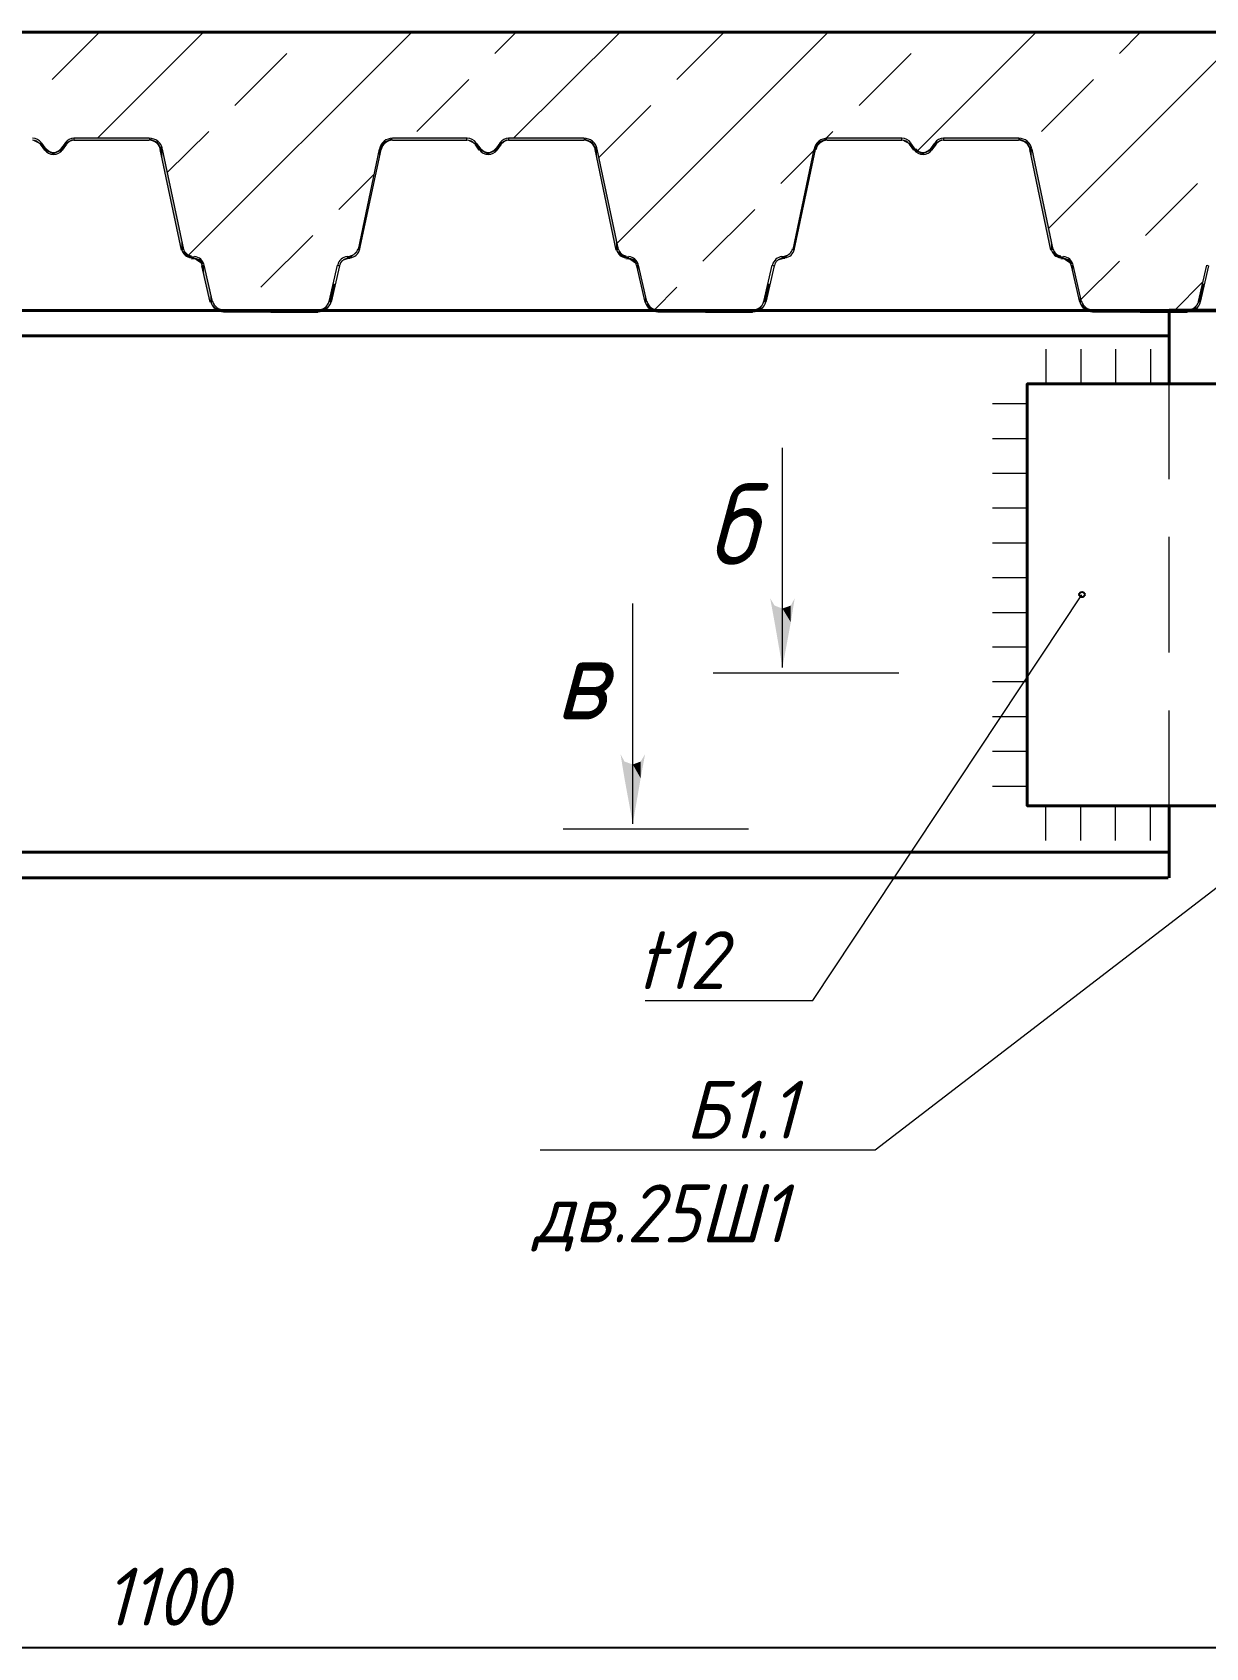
# Model space of a CAD drawing. Header units: millimetres. Extents: x 504091 to 2165846, y 135022 to 442887.
# Drawn here: x 895695 to 898225, y 269528 to 273013 of the extents above; entities that cross this region are included whole.
import ezdxf

# ---------------------------------------------------------------- set-up
doc = ezdxf.new("R2010")
doc.units = ezdxf.units.MM
for name, color, linetype in [('PDF _Геометрия', 7, 'Continuous'), ('PDF _Сплошная заливка', 7, 'Continuous'), ('PDF _Текст', 7, 'Continuous')]:
    doc.layers.add(name, color=color, linetype=linetype)
doc.styles.add('GOST 2.304_new', font='isocpeur.ttf', dxfattribs={"width": 0.9, "oblique": 15})

msp = doc.modelspace()

# ---------------------------------------------------------------- linework, layer by layer
at = {"layer": 'PDF _Геометрия', "lineweight": 40}
for points in [[(899957.7409, 272413.3643), (899957.7409, 273013.2267), (887814.495, 273013.2267), (895886.7172, 273013.2267)], [(888432.3427, 272413.3643), (898219.5153, 272413.3643)], [(898146.5162, 272254.6706), (898146.5162, 272254.6706), (898146.5162, 272409.1325)], [(898146.5162, 272358.3505), (888432.3427, 272358.3505)], [(898146.5162, 272254.6706), (897840.7663, 272254.6706), (897840.7663, 271344.8264), (898146.5162, 271344.8264)], [(898144.4003, 271189.3065), (888431.2847, 271189.3065), (888431.2847, 271350.1162)], [(898146.5162, 271189.3065), (898146.5162, 271344.8264), (898146.5162, 271344.8264)], [(898144.4003, 271244.3203), (888431.2847, 271244.3203)]]:
    msp.add_lwpolyline(points, dxfattribs=at)
at = {"layer": 'PDF _Геометрия', "lineweight": 9}
for points in [[(895738.603, 272911.6627), (895840.167, 273013.2267)], [(895835.9352, 272784.7077), (896064.4542, 273013.2267)], [(896031.6575, 272531.8557), (896514.0865, 273013.2267)], [(896692.8815, 272967.7345), (896738.3737, 273013.2267)], [(896733.0839, 272784.7077), (896962.6608, 273013.2267)], [(896955.2551, 272557.2467), (897411.2352, 273013.2267)], [(897085.384, 272911.6627), (897186.948, 273013.2267)], [(897603.7836, 272757.2008), (897859.8095, 273013.2267)], [(897886.2585, 272590.0434), (898309.4418, 273013.2267)], [(898039.6624, 272967.7345), (898085.1546, 273013.2267)], [(896132.1635, 272855.5909), (896244.3071, 272967.7345)], [(897477.8866, 272855.5909), (897590.0301, 272967.7345)], [(896524.6661, 272799.5191), (896636.8097, 272911.6627)], [(897871.4471, 272799.5191), (897983.5906, 272911.6627)], [(896917.1686, 272743.4473), (897029.3122, 272855.5909)], [(895986.1653, 272710.6506), (896076.0917, 272799.5191)], [(897407.0033, 272784.7077), (897421.8148, 272799.5191)], [(895712.1541, 272772.0122), (895721.6757, 272759.3167)], [(895715.3279, 272774.1281), (895724.8496, 272761.4326)], [(895766.11, 272774.1281), (895756.5883, 272761.4326)], [(895769.2838, 272772.0122), (895759.7622, 272759.3167)], [(895947.0208, 272784.7077), (895785.1532, 272784.7077), (895785.1532, 272780.4759), (895947.0208, 272780.4759)], [(896471.7682, 272780.4759), (896632.5778, 272780.4759), (896632.5778, 272784.7077), (896471.7682, 272784.7077)], [(896649.5052, 272772.0122), (896657.9688, 272759.3167)], [(896652.679, 272774.1281), (896662.2007, 272761.4326)], [(896703.461, 272774.1281), (896693.9394, 272761.4326)], [(896706.6349, 272772.0122), (896697.1133, 272759.3167)], [(896884.3719, 272784.7077), (896722.5043, 272784.7077), (896722.5043, 272780.4759), (896884.3719, 272780.4759)], [(897409.1193, 272780.4759), (897569.9289, 272780.4759), (897569.9289, 272784.7077), (897409.1193, 272784.7077)], [(897585.7983, 272772.0122), (897595.3199, 272759.3167)], [(897588.9722, 272774.1281), (897598.4938, 272761.4326)], [(897640.8121, 272774.1281), (897631.2905, 272761.4326)], [(897643.986, 272772.0122), (897634.4644, 272759.3167)], [(897821.723, 272784.7077), (897659.8554, 272784.7077), (897659.8554, 272780.4759), (897821.723, 272780.4759)], [(895975.5857, 272761.4326), (896021.0779, 272544.5512), (896016.8461, 272543.4932), (895971.3539, 272760.3747)], [(896443.2033, 272761.4326), (896397.7111, 272544.5512), (896400.885, 272543.4932), (896447.4351, 272760.3747)], [(896912.9368, 272761.4326), (896958.429, 272544.5512), (896954.1972, 272543.4932), (896908.705, 272760.3747)], [(897309.6712, 272687.3755), (897379.4964, 272757.2008)], [(897380.5544, 272761.4326), (897335.0622, 272544.5512), (897338.2361, 272543.4932), (897383.7283, 272760.3747)], [(897850.2879, 272761.4326), (897895.7801, 272544.5512), (897891.5483, 272543.4932), (897846.0561, 272760.3747)], [(896356.4507, 272631.3037), (896431.5657, 272706.4188)], [(898095.7342, 272575.232), (898207.8778, 272687.3755)], [(897141.4558, 272519.1602), (897253.5994, 272631.3037)], [(896188.2353, 272463.0884), (896300.3789, 272575.232)], [(896038.0052, 272529.7397), (896044.353, 272528.6818)], [(896038.0052, 272525.5079), (896044.353, 272524.45)], [(896379.7258, 272529.7397), (896374.436, 272528.6818)], [(896380.7837, 272525.5079), (896374.436, 272524.45)], [(896975.3563, 272529.7397), (896981.7041, 272528.6818)], [(896975.3563, 272525.5079), (896980.6461, 272524.45)], [(897317.0769, 272529.7397), (897311.7871, 272528.6818)], [(897318.1348, 272525.5079), (897311.7871, 272524.45)], [(897912.7074, 272529.7397), (897919.0552, 272528.6818)], [(897912.7074, 272525.5079), (897917.9972, 272524.45)], [(897956.0837, 272436.6394), (898039.6624, 272519.1602)], [(897036.7179, 272414.4223), (897085.384, 272463.0884)], [(898158.1538, 272413.3643), (898219.5154, 272474.7259)], [(898146.5162, 272049.4266), (898146.5162, 272299.1048)], [(897312.8451, 271643.1707), (897312.8451, 272117.136)], [(898146.5162, 271674.9094), (898146.5162, 271924.5876)], [(897016.6167, 270924.8169), (897328.7144, 270924.8169), (897378.4385, 270924.8169), (897958.1996, 271799.7485)], [(896990.1678, 271305.6819), (896990.1678, 271780.7052)], [(897563.5812, 271630.4752), (897163.6729, 271630.4752)], [(898146.5162, 271300.3921), (898146.5162, 271550.0703)], [(896790.2136, 270602.1396), (897463.0751, 270602.1396), (897512.7992, 270602.1396), (898696.6546, 271511.9838)], [(897239.8459, 271294.0444), (896839.9377, 271294.0444)]]:
    msp.add_lwpolyline(points, dxfattribs=at)
at = {"layer": 'PDF _Геометрия', "lineweight": 13}
for points in [[(895722.0311, 272759.5513, 0.239341651), (895741.2479, 272749.7951, 0.239341651), (895760.4647, 272759.5516)], [(895725.4477, 272762.0484, 0.23932682), (895741.2479, 272754.0269, 0.239286279), (895757.0485, 272762.0484)], [(896659.3822, 272759.5513, 0.239341651), (896678.599, 272749.7951, 0.239341651), (896697.8158, 272759.5516)], [(896662.7988, 272762.0484, 0.23932682), (896678.599, 272754.0269, 0.239286279), (896694.3996, 272762.0484)], [(897596.7333, 272759.5513, 0.239341651), (897615.9501, 272749.7951, 0.239341651), (897635.1669, 272759.5516)], [(897600.1499, 272762.0484, 0.23932682), (897615.9501, 272754.0269, 0.239286279), (897631.7507, 272762.0484)]]:
    msp.add_lwpolyline(points, format="xyb", dxfattribs=at)
at = {"layer": 'PDF _Геометрия', "lineweight": 9}
for points in [[(896079.2656, 272431.3496), (896061.2803, 272509.6385), (896065.5122, 272510.6965), (896083.4975, 272432.4076)], [(896335.2915, 272432.4076), (896353.2768, 272510.6965), (896357.5087, 272509.6385), (896339.5234, 272431.3496)], [(897016.6167, 272431.3496), (896998.6314, 272509.6385), (897001.8053, 272510.6965), (897019.7906, 272432.4076)], [(897272.6426, 272432.4076), (897290.6279, 272510.6965), (897294.8598, 272509.6385), (897276.8745, 272431.3496)], [(897953.9678, 272431.3496), (897935.9825, 272509.6385), (897939.1564, 272510.6965), (897957.1417, 272432.4076)], [(898209.9937, 272432.4076), (898227.979, 272510.6965), (898231.1529, 272509.6385), (898213.1676, 272431.3496)], [(896107.8305, 272413.3643), (896209.3945, 272413.3643), (896209.3945, 272409.1325), (896107.8305, 272409.1325)], [(896310.9585, 272413.3643), (896209.3945, 272413.3643), (896209.3945, 272409.1325), (896310.9585, 272409.1325)], [(897044.1236, 272413.3643), (897146.7456, 272413.3643), (897146.7456, 272409.1325), (897044.1236, 272409.1325)], [(897248.3096, 272413.3643), (897146.7456, 272413.3643), (897146.7456, 272409.1325), (897248.3096, 272409.1325)], [(897981.4747, 272413.3643), (898084.0967, 272413.3643), (898084.0967, 272409.1325), (897981.4747, 272409.1325)], [(898185.6607, 272413.3643), (898084.0967, 272413.3643), (898084.0967, 272409.1325), (898185.6607, 272409.1325)]]:
    msp.add_lwpolyline(points, close=True, dxfattribs=at)
at = {"layer": 'PDF _Геометрия', "lineweight": 0}
for points in [[(896061.2803, 272509.6385), (896061.2803, 272509.6385), (896061.2803, 272509.6385)], [(896998.6314, 272509.6385), (896998.6314, 272509.6385), (896998.6314, 272509.6385)], [(897935.9825, 272509.6385), (897935.9825, 272509.6385), (897935.9825, 272509.6385)]]:
    msp.add_lwpolyline(points, close=True, dxfattribs=at)
at = {"layer": 'PDF _Геометрия', "lineweight": 0, "const_width": 4.2318}
for points in [[(896107.8305, 272411.2484), (896209.3945, 272411.2484), (896310.9585, 272411.2484)], [(897044.1236, 272411.2484), (897146.7456, 272411.2484), (897248.3096, 272411.2484)], [(897981.4747, 272411.2484), (898084.0967, 272411.2484), (898185.6607, 272411.2484)]]:
    msp.add_lwpolyline(points, dxfattribs=at)
at = {"layer": 'PDF _Геометрия', "lineweight": 50}
msp.add_lwpolyline([(899957.7409, 272413.3643), (898146.5162, 272413.3643)], dxfattribs=at)
at = {"layer": 'PDF _Геометрия', "lineweight": 13}
for points in [[(897880.9687, 272329.7856), (897880.9687, 272254.6706)], [(897956.0837, 272329.7856), (897956.0837, 272254.6706)], [(898031.1988, 272329.7856), (898031.1988, 272254.6706)], [(898106.3138, 272329.7856), (898106.3138, 272254.6706)], [(897765.6512, 272212.3522), (897840.7663, 272212.3522)], [(897765.6512, 272137.2372), (897840.7663, 272137.2372)], [(897765.6512, 272062.1222), (897840.7663, 272062.1222)], [(897765.6512, 271987.0071), (897840.7663, 271987.0071)], [(897765.6512, 271911.8921), (897840.7663, 271911.8921)], [(897765.6512, 271836.777), (897840.7663, 271836.777)], [(897765.6512, 271761.662), (897840.7663, 271761.662)], [(897765.6512, 271687.6049), (897840.7663, 271687.6049)], [(897765.6512, 271612.4899), (897840.7663, 271612.4899)], [(897765.6512, 271537.3748), (897840.7663, 271537.3748)], [(897765.6512, 271462.2598), (897840.7663, 271462.2598)], [(897765.6512, 271387.1447), (897840.7663, 271387.1447)], [(897880.9687, 271269.7114), (897880.9687, 271344.8264)], [(897956.0837, 271269.7114), (897956.0837, 271344.8264)], [(898031.1988, 271269.7114), (898031.1988, 271344.8264)], [(898106.3138, 271269.7114), (898106.3138, 271344.8264)]]:
    msp.add_lwpolyline(points, dxfattribs=at)
at = {"layer": 'PDF _Геометрия', "lineweight": 40}
msp.add_lwpolyline([(898640.5828, 272254.6706), (897840.7663, 272254.6706), (897840.7663, 271344.8264), (898640.5828, 271344.8264)], close=True, dxfattribs=at)
at = {"layer": 'PDF _Геометрия', "lineweight": 25}
msp.add_lwpolyline([(898858.5222, 269528.3119), (893160.3585, 269528.3119)], dxfattribs=at)
msp.add_circle((897958.7288, 271800.2761), 5.8176, dxfattribs=at)
at = {"layer": 'PDF _Геометрия', "lineweight": 13}
for centre, radius, start, end in [((895695.7564, 272760.9053), 19.5706, 36.1661026, 90.0031345), ((895695.757, 272760.9071), 23.8009, 36.1626274, 90.0028743), ((895785.681, 272760.9068), 23.8009, 89.9971257, 143.8373726), ((895785.6826, 272760.9023), 19.5736, 90.0012595, 143.8295034), ((895947.5496, 272755.6125), 24.8631, 11.9074988, 89.9992132), ((895947.5505, 272755.6152), 29.0924, 11.9005773, 90.0009022), ((896472.296, 272755.6162), 29.0915, 89.9977097, 168.1008108), ((896472.2975, 272755.6128), 24.8631, 90.0007868, 168.0925012), ((896633.1075, 272760.9053), 19.5706, 36.1661026, 90.0031345), ((896633.1081, 272760.9071), 23.8009, 36.1626274, 90.0028743), ((896723.0321, 272760.9068), 23.8009, 89.9971257, 143.8373726), ((896723.0337, 272760.9023), 19.5736, 90.0012595, 143.8295034), ((896884.9007, 272755.6125), 24.8631, 11.9074988, 89.9992132), ((896884.9016, 272755.6152), 29.0924, 11.9005773, 90.0009022), ((897409.6471, 272755.6162), 29.0915, 89.9977097, 168.1008108), ((897409.6486, 272755.6128), 24.8631, 90.0007868, 168.0925012), ((897570.4586, 272760.9053), 19.5706, 36.1661026, 90.0031345), ((897570.4592, 272760.9071), 23.8009, 36.1626274, 90.0028743), ((897660.3832, 272760.9068), 23.8009, 89.9971257, 143.8373726), ((897660.3848, 272760.9023), 19.5736, 90.0012595, 143.8295034), ((897822.2518, 272755.6125), 24.8631, 11.9074988, 89.9992132), ((897822.2527, 272755.6152), 29.0924, 11.9005773, 90.0009022), ((896040.6507, 272550.3702), 23.8049, 192.9978867, 263.7430711), ((896040.6507, 272550.3715), 19.5734, 192.9995679, 263.7382408), ((896042.7672, 272505.9371), 19.5706, 13.0544098, 83.7452056), ((896042.7662, 272505.9367), 23.8034, 13.0441919, 83.7388092), ((896377.0817, 272505.9356), 23.8047, 96.2634317, 166.9535673), ((896377.0806, 272505.9359), 19.5718, 96.2572147, 166.9431699), ((896378.1376, 272550.3722), 19.5745, 276.2641789, 346.9980124), ((896378.1388, 272550.3704), 23.8048, 276.25668, 347.0023622), ((896978.0018, 272550.3702), 23.8049, 192.9978867, 263.7430711), ((896978.0018, 272550.3715), 19.5734, 192.9995679, 263.7382408), ((896979.0603, 272505.9371), 19.5706, 13.0544098, 83.7452056), ((896979.0593, 272505.9367), 23.8034, 13.0441919, 83.7388092), ((897314.4327, 272505.9356), 23.8047, 96.2634317, 166.9535673), ((897314.4317, 272505.9359), 19.5718, 96.2572147, 166.9431699), ((897315.4886, 272550.3722), 19.5745, 276.2641789, 346.9980124), ((897315.4899, 272550.3704), 23.8048, 276.25668, 347.0023622), ((897915.3529, 272550.3702), 23.8049, 192.9978867, 263.7430711), ((897915.3529, 272550.3715), 19.5734, 192.9995679, 263.7382408), ((897916.4114, 272505.9371), 19.5706, 13.0544098, 83.7452056), ((897916.4104, 272505.9367), 23.8034, 13.0441919, 83.7388092), ((896108.3586, 272439.2826), 29.0925, 194.0927416, 270.0018953), ((896108.359, 272439.2839), 24.8615, 194.1771102, 270.0005337), ((896311.4877, 272439.2838), 24.8615, 269.9994663, 345.8228898), ((896311.4877, 272439.2839), 29.0934, 269.9995021, 345.905861), ((897044.6518, 272439.2826), 29.0925, 194.0927416, 270.0018953), ((897044.6522, 272439.2839), 24.8615, 194.1771102, 270.0005337), ((897248.8388, 272439.2838), 24.8615, 269.9994663, 345.8228898), ((897248.8388, 272439.2839), 29.0934, 269.9995021, 345.905861), ((897982.0028, 272439.2826), 29.0925, 194.0927416, 270.0018953), ((897982.0033, 272439.2839), 24.8615, 194.1771102, 270.0005337), ((898186.1899, 272439.2838), 24.8615, 269.9994663, 345.8228898), ((898186.1899, 272439.2839), 29.0934, 269.9995021, 345.905861)]:
    msp.add_arc(centre, radius, start, end, dxfattribs=at)
at = {"layer": 'PDF _Сплошная заливка', "lineweight": 20, "transparency": 33554559}
for points in [[(895695.2267, 272780.4759), (895712.1541, 272775.1861), (895712.1541, 272772.0122)], [(895712.1541, 272775.1861), (895712.1541, 272772.0122), (895715.3279, 272767.7804)], [(895712.1541, 272775.1861), (895715.3279, 272774.1281), (895715.3279, 272767.7804)], [(895715.3279, 272774.1281), (895715.3279, 272767.7804), (895721.6757, 272759.3167)], [(895715.3279, 272774.1281), (895721.6757, 272765.6645), (895721.6757, 272759.3167)], [(895721.6757, 272765.6645), (895721.6757, 272759.3167), (895724.8496, 272757.2008)], [(895721.6757, 272765.6645), (895724.8496, 272761.4326), (895724.8496, 272757.2008)], [(895756.5883, 272761.4326), (895759.7622, 272765.6645), (895759.7622, 272759.3167)], [(895759.7622, 272765.6645), (895766.11, 272774.1281), (895766.11, 272767.7804)], [(895759.7622, 272765.6645), (895759.7622, 272759.3167), (895766.11, 272767.7804)], [(895766.11, 272774.1281), (895769.2838, 272776.244), (895769.2838, 272772.0122)], [(895766.11, 272774.1281), (895766.11, 272767.7804), (895769.2838, 272772.0122)], [(895769.2838, 272776.244), (895769.2838, 272772.0122), (895785.1532, 272784.7077)], [(895785.1532, 272780.4759), (895785.1532, 272784.7077), (895947.0208, 272780.4759)], [(895785.1532, 272784.7077), (895947.0208, 272780.4759), (895947.0208, 272784.7077)], [(895947.0208, 272780.4759), (895947.0208, 272784.7077), (895962.8902, 272775.1861)], [(895947.0208, 272784.7077), (895962.8902, 272775.1861), (895962.8902, 272778.36)], [(895962.8902, 272775.1861), (895962.8902, 272778.36), (895965.0061, 272770.9542)], [(895962.8902, 272778.36), (895965.0061, 272770.9542), (895965.0061, 272778.36)], [(895965.0061, 272770.9542), (895965.0061, 272778.36), (895971.3539, 272760.3747)], [(895965.0061, 272778.36), (895971.3539, 272760.3747), (895971.3539, 272767.7804)], [(895971.3539, 272760.3747), (895971.3539, 272767.7804), (895975.5857, 272742.3894)], [(895971.3539, 272767.7804), (895975.5857, 272742.3894), (895975.5857, 272761.4326)], [(896443.2033, 272761.4326), (896447.4351, 272767.7804), (896447.4351, 272760.3747)], [(896447.4351, 272767.7804), (896452.7249, 272778.36), (896452.7249, 272770.9542)], [(896447.4351, 272767.7804), (896447.4351, 272760.3747), (896452.7249, 272770.9542)], [(896452.7249, 272778.36), (896452.7249, 272770.9542), (896455.8988, 272775.1861)], [(896452.7249, 272778.36), (896455.8988, 272778.36), (896455.8988, 272775.1861)], [(896455.8988, 272778.36), (896471.7682, 272784.7077), (896471.7682, 272780.4759)], [(896455.8988, 272778.36), (896455.8988, 272775.1861), (896471.7682, 272780.4759)], [(896471.7682, 272784.7077), (896471.7682, 272780.4759), (896632.5778, 272780.4759)], [(896632.5778, 272780.4759), (896471.7682, 272784.7077), (896632.5778, 272784.7077)], [(896632.5778, 272780.4759), (896649.5052, 272775.1861), (896649.5052, 272772.0122)], [(896649.5052, 272775.1861), (896649.5052, 272772.0122), (896652.679, 272767.7804)], [(896649.5052, 272775.1861), (896652.679, 272774.1281), (896652.679, 272767.7804)], [(896652.679, 272774.1281), (896652.679, 272767.7804), (896657.9688, 272759.3167)], [(896652.679, 272774.1281), (896657.9688, 272765.6645), (896657.9688, 272759.3167)], [(896657.9688, 272765.6645), (896657.9688, 272759.3167), (896662.2007, 272757.2008)], [(896657.9688, 272765.6645), (896662.2007, 272761.4326), (896662.2007, 272757.2008)], [(896693.9394, 272761.4326), (896697.1133, 272765.6645), (896697.1133, 272759.3167)], [(896697.1133, 272765.6645), (896703.461, 272774.1281), (896703.461, 272767.7804)], [(896697.1133, 272765.6645), (896697.1133, 272759.3167), (896703.461, 272767.7804)], [(896703.461, 272774.1281), (896706.6349, 272776.244), (896706.6349, 272772.0122)], [(896703.461, 272774.1281), (896703.461, 272767.7804), (896706.6349, 272772.0122)], [(896706.6349, 272776.244), (896706.6349, 272772.0122), (896722.5043, 272784.7077)], [(896722.5043, 272780.4759), (896722.5043, 272784.7077), (896884.3719, 272780.4759)], [(896722.5043, 272784.7077), (896884.3719, 272780.4759), (896884.3719, 272784.7077)], [(896884.3719, 272780.4759), (896884.3719, 272784.7077), (896900.2413, 272775.1861)], [(896884.3719, 272784.7077), (896900.2413, 272775.1861), (896900.2413, 272778.36)], [(896900.2413, 272775.1861), (896900.2413, 272778.36), (896902.3572, 272770.9542)], [(896900.2413, 272778.36), (896902.3572, 272770.9542), (896902.3572, 272778.36)], [(896902.3572, 272770.9542), (896902.3572, 272778.36), (896908.705, 272760.3747)], [(896902.3572, 272778.36), (896908.705, 272760.3747), (896908.705, 272767.7804)], [(896908.705, 272760.3747), (896908.705, 272767.7804), (896912.9368, 272742.3894)], [(896908.705, 272767.7804), (896912.9368, 272742.3894), (896912.9368, 272761.4326)], [(897380.5544, 272761.4326), (897383.7283, 272767.7804), (897383.7283, 272760.3747)], [(897383.7283, 272767.7804), (897390.076, 272778.36), (897390.076, 272770.9542)], [(897383.7283, 272767.7804), (897383.7283, 272760.3747), (897390.076, 272770.9542)], [(897390.076, 272778.36), (897390.076, 272770.9542), (897393.2499, 272775.1861)], [(897390.076, 272778.36), (897393.2499, 272778.36), (897393.2499, 272775.1861)], [(897393.2499, 272778.36), (897409.1193, 272784.7077), (897409.1193, 272780.4759)], [(897393.2499, 272778.36), (897393.2499, 272775.1861), (897409.1193, 272780.4759)], [(897409.1193, 272784.7077), (897409.1193, 272780.4759), (897569.9289, 272780.4759)], [(897569.9289, 272780.4759), (897409.1193, 272784.7077), (897569.9289, 272784.7077)], [(897569.9289, 272780.4759), (897585.7983, 272775.1861), (897585.7983, 272772.0122)], [(897585.7983, 272775.1861), (897585.7983, 272772.0122), (897588.9722, 272767.7804)], [(897585.7983, 272775.1861), (897588.9722, 272774.1281), (897588.9722, 272767.7804)], [(897588.9722, 272774.1281), (897588.9722, 272767.7804), (897595.3199, 272759.3167)], [(897588.9722, 272774.1281), (897595.3199, 272765.6645), (897595.3199, 272759.3167)], [(897595.3199, 272765.6645), (897595.3199, 272759.3167), (897598.4938, 272757.2008)], [(897595.3199, 272765.6645), (897598.4938, 272761.4326), (897598.4938, 272757.2008)], [(897631.2905, 272761.4326), (897634.4644, 272765.6645), (897634.4644, 272759.3167)], [(897634.4644, 272765.6645), (897640.8121, 272774.1281), (897640.8121, 272767.7804)], [(897634.4644, 272765.6645), (897634.4644, 272759.3167), (897640.8121, 272767.7804)], [(897640.8121, 272774.1281), (897643.986, 272776.244), (897643.986, 272772.0122)], [(897640.8121, 272774.1281), (897640.8121, 272767.7804), (897643.986, 272772.0122)], [(897643.986, 272776.244), (897643.986, 272772.0122), (897659.8554, 272784.7077)], [(897659.8554, 272780.4759), (897659.8554, 272784.7077), (897821.723, 272780.4759)], [(897659.8554, 272784.7077), (897821.723, 272780.4759), (897821.723, 272784.7077)], [(897821.723, 272780.4759), (897821.723, 272784.7077), (897837.5924, 272775.1861)], [(897821.723, 272784.7077), (897837.5924, 272775.1861), (897837.5924, 272778.36)], [(897837.5924, 272775.1861), (897837.5924, 272778.36), (897839.7083, 272770.9542)], [(897837.5924, 272778.36), (897839.7083, 272770.9542), (897839.7083, 272778.36)], [(897839.7083, 272770.9542), (897839.7083, 272778.36), (897846.0561, 272760.3747)], [(897839.7083, 272778.36), (897846.0561, 272760.3747), (897846.0561, 272767.7804)], [(897846.0561, 272760.3747), (897846.0561, 272767.7804), (897850.2879, 272742.3894)], [(897846.0561, 272767.7804), (897850.2879, 272742.3894), (897850.2879, 272761.4326)], [(895724.8496, 272761.4326), (895724.8496, 272757.2008), (895740.7189, 272749.7951)], [(895724.8496, 272761.4326), (895740.7189, 272752.969), (895740.7189, 272749.7951)], [(895740.7189, 272752.969), (895756.5883, 272761.4326), (895756.5883, 272757.2008)], [(895740.7189, 272752.969), (895740.7189, 272749.7951), (895756.5883, 272757.2008)], [(895756.5883, 272761.4326), (895756.5883, 272757.2008), (895759.7622, 272759.3167)], [(895975.5857, 272742.3894), (895975.5857, 272761.4326), (896016.8461, 272543.4932)], [(895975.5857, 272761.4326), (896016.8461, 272543.4932), (896016.8461, 272563.5944)], [(896400.885, 272563.5944), (896443.2033, 272761.4326), (896443.2033, 272742.3894)], [(896400.885, 272563.5944), (896400.885, 272543.4932), (896443.2033, 272742.3894)], [(896443.2033, 272761.4326), (896443.2033, 272742.3894), (896447.4351, 272760.3747)], [(896662.2007, 272761.4326), (896662.2007, 272757.2008), (896678.07, 272749.7951)], [(896662.2007, 272761.4326), (896678.07, 272752.969), (896678.07, 272749.7951)], [(896678.07, 272752.969), (896693.9394, 272761.4326), (896693.9394, 272757.2008)], [(896678.07, 272752.969), (896678.07, 272749.7951), (896693.9394, 272757.2008)], [(896693.9394, 272761.4326), (896693.9394, 272757.2008), (896697.1133, 272759.3167)], [(896912.9368, 272742.3894), (896912.9368, 272761.4326), (896954.1972, 272543.4932)], [(896912.9368, 272761.4326), (896954.1972, 272543.4932), (896954.1972, 272563.5944)], [(897338.2361, 272563.5944), (897380.5544, 272761.4326), (897380.5544, 272742.3894)], [(897338.2361, 272563.5944), (897338.2361, 272543.4932), (897380.5544, 272742.3894)], [(897380.5544, 272761.4326), (897380.5544, 272742.3894), (897383.7283, 272760.3747)], [(897598.4938, 272761.4326), (897598.4938, 272757.2008), (897615.4211, 272749.7951)], [(897598.4938, 272761.4326), (897615.4211, 272752.969), (897615.4211, 272749.7951)], [(897615.4211, 272752.969), (897631.2905, 272761.4326), (897631.2905, 272757.2008)], [(897615.4211, 272752.969), (897615.4211, 272749.7951), (897631.2905, 272757.2008)], [(897631.2905, 272761.4326), (897631.2905, 272757.2008), (897634.4644, 272759.3167)], [(897850.2879, 272742.3894), (897850.2879, 272761.4326), (897891.5483, 272543.4932)], [(897850.2879, 272761.4326), (897891.5483, 272543.4932), (897891.5483, 272563.5944)], [(896016.8461, 272543.4932), (896016.8461, 272563.5944), (896021.0779, 272544.5512)], [(896397.7111, 272544.5512), (896400.885, 272563.5944), (896400.885, 272543.4932)], [(896954.1972, 272543.4932), (896954.1972, 272563.5944), (896958.429, 272544.5512)], [(897335.0622, 272544.5512), (897338.2361, 272563.5944), (897338.2361, 272543.4932)], [(897891.5483, 272543.4932), (897891.5483, 272563.5944), (897895.7801, 272544.5512)], [(896016.8461, 272543.4932), (896024.2518, 272539.2614), (896024.2518, 272531.8557)], [(896024.2518, 272539.2614), (896024.2518, 272531.8557), (896038.0052, 272526.5659)], [(896024.2518, 272539.2614), (896038.0052, 272529.7397), (896038.0052, 272526.5659)], [(896038.0052, 272529.7397), (896038.0052, 272526.5659), (896044.353, 272524.45)], [(896038.0052, 272529.7397), (896044.353, 272527.6238), (896044.353, 272524.45)], [(896044.353, 272527.6238), (896044.353, 272524.45), (896058.1065, 272514.9283)], [(896058.1065, 272514.9283), (896044.353, 272527.6238), (896058.1065, 272523.392)], [(896058.1065, 272514.9283), (896058.1065, 272523.392), (896065.5122, 272510.6965)], [(896364.9144, 272520.2181), (896374.436, 272528.6818), (896374.436, 272523.392)], [(896374.436, 272528.6818), (896380.7837, 272530.7977), (896380.7837, 272525.5079)], [(896374.436, 272528.6818), (896374.436, 272523.392), (896380.7837, 272525.5079)], [(896380.7837, 272530.7977), (896380.7837, 272525.5079), (896390.3054, 272533.9716)], [(896390.3054, 272533.9716), (896391.3633, 272535.0295), (896391.3633, 272533.9716)], [(896391.3633, 272535.0295), (896391.3633, 272533.9716), (896400.885, 272543.4932)], [(896954.1972, 272543.4932), (896961.6029, 272539.2614), (896961.6029, 272531.8557)], [(896961.6029, 272539.2614), (896961.6029, 272531.8557), (896975.3563, 272526.5659)], [(896961.6029, 272539.2614), (896975.3563, 272529.7397), (896975.3563, 272526.5659)], [(896975.3563, 272529.7397), (896975.3563, 272526.5659), (896980.6461, 272524.45)], [(896975.3563, 272529.7397), (896980.6461, 272527.6238), (896980.6461, 272524.45)], [(896980.6461, 272527.6238), (896980.6461, 272524.45), (896994.3996, 272514.9283)], [(896994.3996, 272514.9283), (896980.6461, 272527.6238), (896994.3996, 272523.392)], [(896994.3996, 272514.9283), (896994.3996, 272523.392), (897001.8053, 272510.6965)], [(897301.2075, 272520.2181), (897311.7871, 272528.6818), (897311.7871, 272523.392)], [(897311.7871, 272528.6818), (897318.1348, 272530.7977), (897318.1348, 272525.5079)], [(897311.7871, 272528.6818), (897311.7871, 272523.392), (897318.1348, 272525.5079)], [(897318.1348, 272530.7977), (897318.1348, 272525.5079), (897327.6565, 272533.9716)], [(897327.6565, 272533.9716), (897328.7144, 272535.0295), (897328.7144, 272533.9716)], [(897328.7144, 272535.0295), (897328.7144, 272533.9716), (897338.2361, 272543.4932)], [(897891.5483, 272543.4932), (897898.954, 272539.2614), (897898.954, 272531.8557)], [(897898.954, 272539.2614), (897898.954, 272531.8557), (897912.7074, 272526.5659)], [(897898.954, 272539.2614), (897912.7074, 272529.7397), (897912.7074, 272526.5659)], [(897912.7074, 272529.7397), (897912.7074, 272526.5659), (897917.9972, 272524.45)], [(897912.7074, 272529.7397), (897917.9972, 272527.6238), (897917.9972, 272524.45)], [(897917.9972, 272527.6238), (897917.9972, 272524.45), (897931.7507, 272514.9283)], [(897931.7507, 272514.9283), (897917.9972, 272527.6238), (897931.7507, 272523.392)], [(897931.7507, 272514.9283), (897931.7507, 272523.392), (897939.1564, 272510.6965)], [(896065.5122, 272492.7112), (896061.2803, 272509.6385), (896065.5122, 272510.6965)], [(896065.5122, 272492.7112), (896065.5122, 272492.7112), (896061.2803, 272509.6385)], [(896065.5122, 272492.7112), (896065.5122, 272510.6965), (896079.2656, 272431.3496)], [(896065.5122, 272510.6965), (896079.2656, 272431.3496), (896079.2656, 272449.3349)], [(896353.2768, 272510.6965), (896363.8564, 272520.2181), (896363.8564, 272519.1602)], [(896363.8564, 272520.2181), (896363.8564, 272519.1602), (896364.9144, 272520.2181)], [(897001.8053, 272492.7112), (896998.6314, 272509.6385), (897001.8053, 272510.6965)], [(897001.8053, 272492.7112), (897001.8053, 272492.7112), (896998.6314, 272509.6385)], [(897001.8053, 272492.7112), (897001.8053, 272510.6965), (897016.6167, 272431.3496)], [(897001.8053, 272510.6965), (897016.6167, 272431.3496), (897016.6167, 272449.3349)], [(897290.6279, 272510.6965), (897300.1496, 272520.2181), (897300.1496, 272519.1602)], [(897300.1496, 272520.2181), (897300.1496, 272519.1602), (897301.2075, 272520.2181)], [(897939.1564, 272492.7112), (897935.9825, 272509.6385), (897939.1564, 272510.6965)], [(897939.1564, 272492.7112), (897939.1564, 272492.7112), (897935.9825, 272509.6385)], [(897939.1564, 272492.7112), (897939.1564, 272510.6965), (897953.9678, 272431.3496)], [(897939.1564, 272510.6965), (897953.9678, 272431.3496), (897953.9678, 272449.3349)], [(896339.5234, 272449.3349), (896344.8132, 272471.552), (896344.8132, 272453.5667)], [(896339.5234, 272449.3349), (896339.5234, 272431.3496), (896344.8132, 272453.5667)], [(896344.8132, 272471.552), (896344.8132, 272453.5667), (896347.987, 272470.4941)], [(897276.8745, 272449.3349), (897281.1063, 272471.552), (897281.1063, 272453.5667)], [(897276.8745, 272449.3349), (897276.8745, 272431.3496), (897281.1063, 272453.5667)], [(897281.1063, 272471.552), (897281.1063, 272453.5667), (897285.3381, 272470.4941)], [(898213.1676, 272449.3349), (898218.4574, 272471.552), (898218.4574, 272453.5667)], [(898213.1676, 272449.3349), (898213.1676, 272431.3496), (898218.4574, 272453.5667)], [(898218.4574, 272471.552), (898218.4574, 272453.5667), (898222.6892, 272470.4941)], [(896079.2656, 272431.3496), (896079.2656, 272449.3349), (896083.4975, 272432.4076)], [(896079.2656, 272431.3496), (896089.8452, 272420.77), (896089.8452, 272415.4802)], [(896089.8452, 272420.77), (896089.8452, 272415.4802), (896091.9611, 272415.4802)], [(896089.8452, 272420.77), (896091.9611, 272418.6541), (896091.9611, 272415.4802)], [(896091.9611, 272418.6541), (896091.9611, 272415.4802), (896107.8305, 272413.3643)], [(896310.9585, 272409.1325), (896326.8279, 272418.6541), (896326.8279, 272414.4223)], [(896326.8279, 272418.6541), (896328.9438, 272422.886), (896328.9438, 272415.4802)], [(896326.8279, 272418.6541), (896326.8279, 272414.4223), (896328.9438, 272415.4802)], [(896328.9438, 272422.886), (896328.9438, 272415.4802), (896335.2915, 272432.4076)], [(896335.2915, 272432.4076), (896339.5234, 272449.3349), (896339.5234, 272431.3496)], [(897016.6167, 272431.3496), (897016.6167, 272449.3349), (897019.7906, 272432.4076)], [(897016.6167, 272431.3496), (897027.1963, 272420.77), (897027.1963, 272415.4802)], [(897027.1963, 272420.77), (897027.1963, 272415.4802), (897029.3122, 272415.4802)], [(897027.1963, 272420.77), (897029.3122, 272418.6541), (897029.3122, 272415.4802)], [(897029.3122, 272418.6541), (897029.3122, 272415.4802), (897044.1236, 272413.3643)], [(897248.3096, 272409.1325), (897264.179, 272418.6541), (897264.179, 272414.4223)], [(897264.179, 272418.6541), (897266.2949, 272422.886), (897266.2949, 272415.4802)], [(897264.179, 272418.6541), (897264.179, 272414.4223), (897266.2949, 272415.4802)], [(897266.2949, 272422.886), (897266.2949, 272415.4802), (897272.6426, 272432.4076)], [(897272.6426, 272432.4076), (897276.8745, 272449.3349), (897276.8745, 272431.3496)], [(897953.9678, 272431.3496), (897953.9678, 272449.3349), (897957.1417, 272432.4076)], [(897953.9678, 272431.3496), (897963.4894, 272420.77), (897963.4894, 272415.4802)], [(897963.4894, 272420.77), (897963.4894, 272415.4802), (897966.6633, 272415.4802)], [(897963.4894, 272420.77), (897966.6633, 272418.6541), (897966.6633, 272415.4802)], [(897966.6633, 272418.6541), (897966.6633, 272415.4802), (897981.4747, 272413.3643)], [(898185.6607, 272409.1325), (898200.4721, 272418.6541), (898200.4721, 272414.4223)], [(898200.4721, 272418.6541), (898203.646, 272422.886), (898203.646, 272415.4802)], [(898200.4721, 272418.6541), (898200.4721, 272414.4223), (898203.646, 272415.4802)], [(898203.646, 272422.886), (898203.646, 272415.4802), (898209.9937, 272432.4076)], [(898209.9937, 272432.4076), (898213.1676, 272449.3349), (898213.1676, 272431.3496)], [(897286.3961, 271792.3428), (897295.9177, 271776.4734), (897295.9177, 271740.5028)], [(897330.8303, 271776.4734), (897330.8303, 271740.5028), (897339.294, 271792.3428)], [(897295.9177, 271776.4734), (897295.9177, 271740.5028), (897312.8451, 271643.1707)], [(897295.9177, 271776.4734), (897312.8451, 271770.1257), (897312.8451, 271643.1707)], [(897312.8451, 271770.1257), (897330.8303, 271776.4734), (897330.8303, 271740.5028)], [(897312.8451, 271770.1257), (897312.8451, 271643.1707), (897330.8303, 271740.5028)], [(896963.7188, 271455.912), (896972.1825, 271440.0426), (896972.1825, 271404.0721)], [(896972.1825, 271440.0426), (896972.1825, 271404.0721), (896990.1678, 271305.6819)], [(896972.1825, 271440.0426), (896990.1678, 271433.6949), (896990.1678, 271305.6819)], [(896990.1678, 271433.6949), (897007.0951, 271440.0426), (897007.0951, 271404.0721)], [(897007.0951, 271440.0426), (897007.0951, 271404.0721), (897016.6167, 271455.912)], [(896990.1678, 271433.6949), (896990.1678, 271305.6819), (897007.0951, 271404.0721)]]:
    msp.add_solid(points, dxfattribs=at)

# ---------------------------------------------------------------- texts
at = {"layer": 'PDF _Текст', "lineweight": 20, "attachment_point": 7, "style": 'GOST 2.304_new'}
for s, insert, char_height in [('б', (897150.9774, 271864.5935), 174.9821), ('в', (896823.0103, 271531.0271), 174.9821), ('t12', (896998.6314, 270949.0145), 124.98688), ('Б1.1', (897103.3693, 270626.4727), 124.98688), ('дв.25Ш1', (896775.4022, 270382.8741), 124.98688), ('1100', (895849.6887, 269575.9048), 124.98688)]:
    msp.add_mtext(s, dxfattribs=dict(at, insert=insert, char_height=char_height))

doc.saveas('drawing.dxf')
